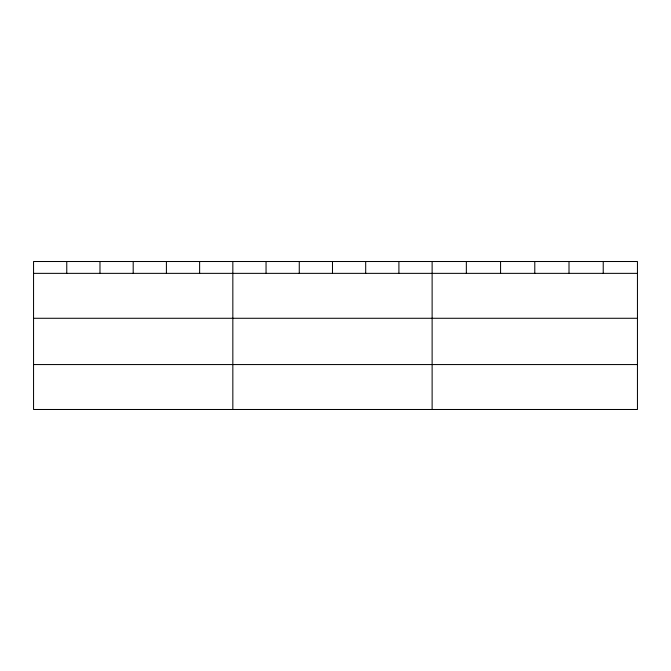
<?xml version="1.0" encoding="UTF-8"?>
<svg xmlns="http://www.w3.org/2000/svg" width="671" height="671" viewBox="0 0 671 671"><rect width="100%" height="100%" fill="white"/><g stroke="black" fill="none" stroke-linecap="round" stroke-linejoin="round"><path stroke-width="1.01" d="M637.45 318.28L637.45 261.514L33.55 261.514L33.55 409.486L637.45 409.486L637.45 318.28L33.55 318.28M33.55 273.357L637.45 273.357M33.55 364.563L637.45 364.563M603.229 261.514L603.229 273.357M569.008 261.514L569.008 273.357M534.787 261.514L534.787 273.357M500.566 261.514L500.566 273.357M466.345 261.514L466.345 273.357M432.124 261.514L432.124 409.486M398.91 261.514L398.91 273.357M365.695 261.514L365.695 273.357M332.481 261.514L332.481 273.357M299.266 261.514L299.266 273.357M266.051 261.514L266.051 273.357M232.837 261.514L232.837 409.486M199.623 261.514L199.623 273.357M166.408 261.514L166.408 273.357M133.194 261.514L133.194 273.357M99.979 261.514L99.979 273.357M66.764 261.514L66.764 273.357"/></g></svg>
